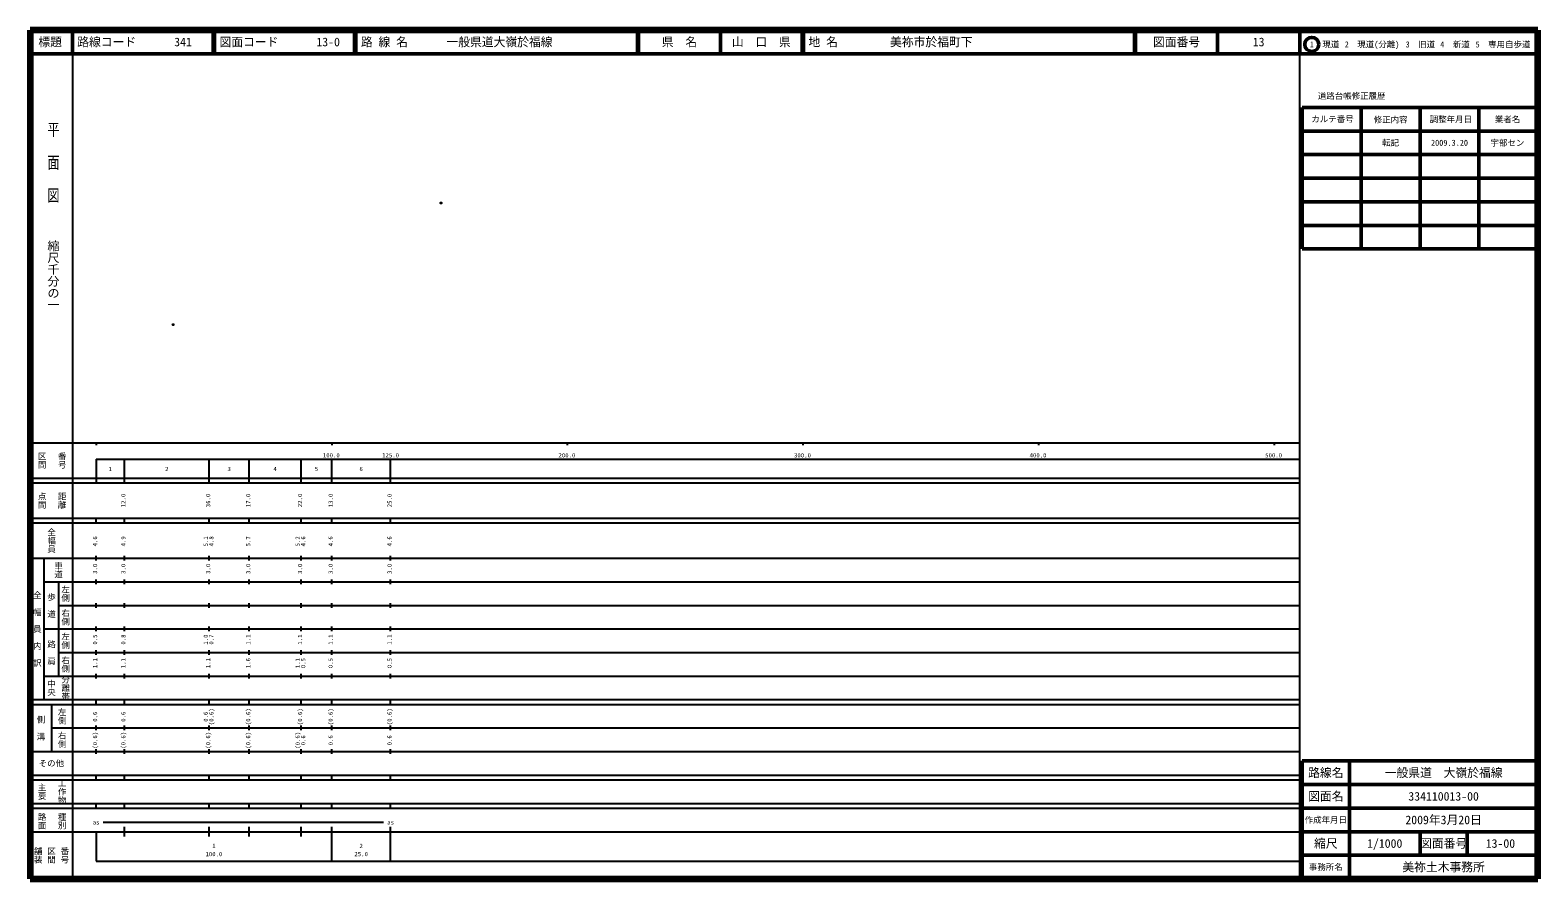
# Model space of a CAD drawing. Units: millimetres on the paper. Extents: x 40 to 680, y 20 to 380.
import ezdxf
from ezdxf.enums import TextEntityAlignment as Align

# ---------------------------------------------------------------- set-up
doc = ezdxf.new("R2010")
doc.units = ezdxf.units.MM
doc.header["$PDMODE"] = 32
doc.header["$PDSIZE"] = 0.5
doc.layers.add('M-OTRS', color=6, linetype='Continuous')
doc.layers.add('M-TTL-TXT', color=7, linetype='Continuous')
for name, color, linetype, lineweight in [('M-TTL', 2, 'Continuous', 140), ('M-TTL-BAND', 7, 'Continuous', 25), ('M-TTL-FRAM', 2, 'Continuous', 50), ('M-TTL-LINE', 7, 'Continuous', 50)]:
    doc.layers.add(name, color=color, linetype=linetype, lineweight=lineweight)
doc.styles.add('@ＭＳ ゴシック', font='')
doc.styles.add('ＭＳ ゴシック', font='')
doc.styles.get('@ＭＳ ゴシック').set_extended_font_data('@MS Gothic')
doc.styles.get('ＭＳ ゴシック').set_extended_font_data('MS Gothic')

msp = doc.modelspace()

# ---------------------------------------------------------------- linework, layer by layer
at = {"layer": 'M-OTRS'}
for p in [(214.419, 306.713), (100.715, 255.057)]:
    msp.add_point(p, dxfattribs=at)
at = {"layer": 'M-TTL'}
for p, q in [((40, 380), (40, 20)), ((680, 380), (40, 380)), ((680, 20), (680, 380)), ((40, 20), (680, 20))]:
    msp.add_line(p, q, dxfattribs=at)
at = {"layer": 'M-TTL-BAND'}
for p, q in [((58, 370), (58, 20)), ((579, 20), (579, 370)), ((40, 205), (579, 205)), ((68, 205), (68, 204)), ((168, 205), (168, 204)), ((268, 205), (268, 204)), ((368, 205), (368, 204)), ((468, 205), (468, 204)), ((568, 205), (568, 204)), ((68, 198), (579, 198)), ((68, 198), (68, 188)), ((80, 188), (80, 198)), ((116, 188), (116, 198)), ((133, 188), (133, 198)), ((155, 188), (155, 198)), ((168, 188), (168, 198)), ((193, 188), (193, 198)), ((40, 190), (579, 190)), ((40, 188), (579, 188)), ((40, 173), (579, 173)), ((68, 171), (68, 173)), ((80, 171), (80, 173)), ((116, 171), (116, 173)), ((133, 171), (133, 173)), ((155, 171), (155, 173)), ((168, 171), (168, 173)), ((193, 171), (193, 173)), ((40, 171), (579, 171)), ((40, 156), (579, 156)), ((46, 96), (46, 156)), ((68, 155), (68, 157)), ((80, 155), (80, 157)), ((116, 155), (116, 157)), ((133, 155), (133, 157)), ((155, 155), (155, 157)), ((168, 155), (168, 157)), ((193, 155), (193, 157)), ((46, 146), (579, 146)), ((52, 146), (52, 106)), ((68, 145), (68, 147)), ((80, 145), (80, 147)), ((116, 145), (116, 147)), ((133, 145), (133, 147)), ((155, 145), (155, 147)), ((168, 145), (168, 147)), ((193, 145), (193, 147)), ((52, 136), (579, 136)), ((68, 135), (68, 137)), ((80, 135), (80, 137)), ((116, 135), (116, 137)), ((133, 135), (133, 137)), ((155, 135), (155, 137)), ((168, 135), (168, 137)), ((193, 135), (193, 137)), ((46, 126), (579, 126)), ((68, 125), (68, 127)), ((80, 125), (80, 127)), ((116, 125), (116, 127)), ((133, 125), (133, 127)), ((155, 125), (155, 127)), ((168, 125), (168, 127)), ((193, 125), (193, 127)), ((52, 116), (579, 116)), ((68, 115), (68, 117)), ((80, 115), (80, 117)), ((116, 115), (116, 117)), ((133, 115), (133, 117)), ((155, 115), (155, 117)), ((168, 115), (168, 117)), ((193, 115), (193, 117)), ((46, 106), (579, 106)), ((68, 105), (68, 107)), ((80, 105), (80, 107)), ((116, 105), (116, 107)), ((133, 105), (133, 107)), ((155, 105), (155, 107)), ((168, 105), (168, 107)), ((193, 105), (193, 107)), ((40, 96), (579, 96)), ((68, 94), (68, 96)), ((80, 94), (80, 96)), ((116, 94), (116, 96)), ((133, 94), (133, 96)), ((155, 94), (155, 96)), ((168, 94), (168, 96)), ((193, 94), (193, 96)), ((40, 94), (579, 94)), ((49, 94), (49, 74)), ((49, 84), (579, 84)), ((68, 83), (68, 85)), ((80, 83), (80, 85)), ((116, 83), (116, 85)), ((133, 83), (133, 85)), ((155, 83), (155, 85)), ((168, 83), (168, 85)), ((193, 83), (193, 85)), ((40, 74), (579, 74)), ((68, 73), (68, 75)), ((80, 73), (80, 75)), ((116, 73), (116, 75)), ((133, 73), (133, 75)), ((155, 73), (155, 75)), ((168, 73), (168, 75)), ((193, 73), (193, 75)), ((40, 64), (579, 64)), ((68, 62), (68, 64)), ((80, 62), (80, 64)), ((116, 62), (116, 64)), ((133, 62), (133, 64)), ((155, 62), (155, 64)), ((168, 62), (168, 64)), ((193, 62), (193, 64)), ((40, 62), (579, 62)), ((40, 52), (579, 52)), ((68, 50), (68, 52)), ((80, 50), (80, 52)), ((116, 50), (116, 52)), ((133, 50), (133, 52)), ((155, 50), (155, 52)), ((168, 50), (168, 52)), ((193, 50), (193, 52)), ((40, 50), (579, 50)), ((40, 40), (579, 40)), ((68, 40), (68, 27.5)), ((71, 44), (190, 44)), ((80, 38), (80, 42)), ((116, 38), (116, 42)), ((133, 38), (133, 42)), ((155, 38), (155, 42)), ((168, 27.5), (168, 42)), ((193, 27.5), (193, 42)), ((68, 27.5), (579, 27.5))]:
    msp.add_line(p, q, dxfattribs=at)
at = {"layer": 'M-TTL-FRAM'}
for p, q in [((580, 347.197), (580, 287.197)), ((580, 347.197), (680, 347.197)), ((580, 287.197), (680, 287.197)), ((680, 70), (580, 70)), ((580, 70), (580, 20))]:
    msp.add_line(p, q, dxfattribs=at)
at = {"layer": 'M-TTL-LINE'}
for p, q in [((58, 380), (58, 370)), ((117.75, 380), (117.75, 370)), ((118.25, 380), (118.25, 370)), ((177.75, 380), (177.75, 370)), ((178.25, 380), (178.25, 370)), ((297.75, 380), (297.75, 370)), ((298.25, 380), (298.25, 370)), ((333, 380), (333, 370)), ((367.75, 380), (367.75, 370)), ((368.25, 380), (368.25, 370)), ((508.747, 380), (508.747, 370)), ((509.247, 380), (509.247, 370)), ((543.997, 380), (543.997, 370)), ((579, 380), (579, 370)), ((40, 370), (680, 370)), ((605, 347.197), (605, 287.197)), ((630, 347.197), (630, 287.197)), ((655, 347.197), (655, 287.197)), ((580, 337.197), (680, 337.197)), ((580, 327.197), (680, 327.197)), ((580, 317.197), (680, 317.197)), ((580, 307.197), (680, 307.197)), ((580, 297.197), (680, 297.197)), ((600, 70), (600, 20)), ((680, 60), (580, 60)), ((680, 50), (580, 50)), ((680, 40), (580, 40)), ((630, 40), (630, 30)), ((650, 40), (650, 30)), ((680, 30), (580, 30))]:
    msp.add_line(p, q, dxfattribs=at)
msp.add_circle((584.031, 373.958), 3, dxfattribs=at)

# ---------------------------------------------------------------- texts
at = {"layer": 'M-TTL-BAND', "style": '@ＭＳ ゴシック', "width": 1.4}
msp.add_text('平  面  図', height=3.666, rotation=270, dxfattribs=at).set_placement((49.777, 306.475), align=Align.MIDDLE_RIGHT)
at = {"layer": 'M-TTL-BAND', "style": '@ＭＳ ゴシック'}
msp.add_text('縮尺千分の一', height=3.666, rotation=270, dxfattribs=at).set_placement((49.777, 261.03), align=Align.MIDDLE_RIGHT)
for s, p in [('区間', (45, 197.5)), ('番号', (53.5, 197.5)), ('点間', (45, 180.5)), ('距離', (53.5, 180.5)), ('全幅員', (49, 163.5)), ('車道', (52, 151)), ('全\u3000幅\u3000員\u3000内\u3000訳', (43, 126)), ('歩\u3000道', (49, 136)), ('左側', (55, 141)), ('右側', (55, 131)), ('左側', (55, 121)), ('路\u3000肩', (49, 116)), ('右側', (55, 111)), ('中央', (49, 101)), ('分離帯', (55, 101)), ('左側', (53.5, 89)), ('側\u3000溝', (44.5, 84)), ('右側', (53.5, 79)), ('主要', (45, 57)), ('工作物', (53.5, 57)), ('路面', (45, 44.5)), ('種別', (53.5, 44.5)), ('舗装', (43.333, 30)), ('区間', (49, 30)), ('番号', (54.667, 30))]:
    msp.add_text(s, height=2.566, rotation=270, dxfattribs=at).set_placement(p, align=Align.MIDDLE_CENTER)
at = {"layer": 'M-TTL-BAND', "style": 'ＭＳ ゴシック'}
for s, p in [('100.0', (167.844, 198.195)), ('125.0', (193, 198.195)), ('200.0', (267.844, 198.195)), ('300.0', (367.844, 198.195)), ('400.0', (467.844, 198.195)), ('500.0', (567.844, 198.195)), ('1', (74, 192.405)), ('2', (98, 192.405)), ('3', (124.5, 192.405)), ('4', (144, 192.405)), ('5', (161.5, 192.405)), ('6', (180.5, 192.405)), ('as', (68, 42.5)), ('as', (193, 42.5)), ('1', (118, 32.523)), ('2', (180.5, 32.523)), ('100.0', (118, 29.033)), ('25.0', (180.5, 29.033))]:
    msp.add_text(s, height=1.833, dxfattribs=at).set_placement(p, align=Align.BOTTOM_CENTER)
for s, p in [('12.0', (81, 180.5)), ('36.0', (117, 180.5)), ('17.0', (134, 180.5)), ('22.0', (156, 180.5)), ('13.0', (169, 180.5)), ('25.0', (194, 180.5)), ('4.6', (69, 163.174)), ('4.9', (81, 163.174)), ('5.1', (116, 163.174)), ('4.8', (118.37, 163.174)), ('5.7', (134, 163.174)), ('5.2', (155, 163.174)), ('4.6', (157.37, 163.174)), ('4.6', (169, 163.174)), ('4.6', (194, 163.174)), ('3.0', (69, 151.5)), ('3.0', (81, 151.5)), ('3.0', (117, 151.5)), ('3.0', (134, 151.5)), ('3.0', (156, 151.5)), ('3.0', (169, 151.5)), ('3.0', (194, 151.5)), ('0.5', (69, 121.5)), ('0.8', (81, 121.5)), ('1.0', (116, 121.5)), ('0.7', (118.37, 121.5)), ('1.1', (134, 121.5)), ('1.1', (156, 121.5)), ('1.1', (169, 121.5)), ('1.1', (194, 121.5)), ('1.1', (69, 111.5)), ('1.1', (81, 111.5)), ('1.1', (117, 111.5)), ('1.6', (134, 111.5)), ('1.1', (155, 111.5)), ('0.5', (157.37, 111.5)), ('0.5', (169, 111.5)), ('0.5', (194, 111.5)), ('0.6', (69, 88.764)), ('0.6', (81, 88.764)), ('0.6', (116, 88.764)), ('(0.6)', (118.37, 88.764)), ('(0.6)', (134, 88.764)), ('(0.6)', (156, 88.764)), ('(0.6)', (169, 88.764)), ('(0.6)', (194, 88.764)), ('(0.6)', (69, 78.764)), ('(0.6)', (81, 78.764)), ('(0.6)', (117, 78.764)), ('(0.6)', (134, 78.764)), ('(0.6)', (155, 78.764)), ('0.6', (157.37, 78.764)), ('0.6', (169, 78.764)), ('0.6', (194, 78.764))]:
    msp.add_text(s, height=1.833, rotation=90, dxfattribs=at).set_placement(p, align=Align.BOTTOM_CENTER)
msp.add_text('その他', height=2.566, dxfattribs=at).set_placement((49, 69), align=Align.MIDDLE_CENTER)
at = {"layer": 'M-TTL-TXT', "style": 'ＭＳ ゴシック'}
for s, height, p in [('標題', 3.666, (48.5, 375)), ('県\u3000名', 3.666, (315.625, 375)), ('山\u3000口\u3000県', 3.666, (350.375, 375)), ('図面番号', 3.666, (526.622, 375)), ('13', 3.666, (561.497, 375)), ('1\u3000現道', 2.566, (589.448, 373.958)), ('2\u3000現道(分離)', 2.566, (609.619, 373.958)), ('3\u3000旧道', 2.566, (630.121, 373.958)), ('4\u3000新道', 2.566, (644.824, 373.958)), ('5\u3000専用自歩道', 2.566, (665.228, 373.958)), ('道路台帳修正履歴', 2.566, (600.968, 352.113)), ('カルテ番号', 2.566, (592.839, 342.277)), ('修正内容', 2.566, (617.509, 342.023)), ('調整年月日', 2.566, (643.089, 342.197)), ('業者名', 2.566, (667.134, 342.197)), ('転記', 2.566, (617.5, 332.245)), ('2009.3.20', 2.566, (642.5, 332.245)), ('宇部セン', 2.566, (667.077, 332.189)), ('路線名', 3.666, (590, 65)), ('路線名', 3.666, (590, 65)), ('一般県道\u3000大嶺於福線', 3.666, (640, 65)), ('図面名', 3.666, (590, 55)), ('図面名', 3.666, (590, 55)), ('334110013-00', 3.666, (640, 55)), ('作成年月日', 2.566, (590, 45)), ('作成年月日', 2.566, (590, 45)), ('2009年3月20日', 3.666, (640, 45)), ('縮尺', 3.666, (590, 35)), ('縮尺', 3.666, (590, 35)), ('1/1000', 3.666, (615, 35)), ('図面番号', 3.666, (640, 35)), ('図面番号', 3.666, (640, 35)), ('13-00', 3.666, (664.125, 35)), ('事務所名', 2.566, (590, 25)), ('事務所名', 2.566, (590, 25)), ('美祢土木事務所', 3.666, (640, 25))]:
    msp.add_text(s, height=height, dxfattribs=at).set_placement(p, align=Align.MIDDLE_CENTER)
for s, p in [('路線コード', (60, 375)), ('341', (101.142, 375)), ('図面コード', (120.38, 375)), ('13-0', (161.521, 375)), ('路 線 名', (180.38, 375)), ('一般県道大嶺於福線', (216.734, 375)), ('地 名', (370.38, 375)), ('美祢市於福町下', (405.024, 375))]:
    msp.add_text(s, height=3.666, dxfattribs=at).set_placement(p, align=Align.MIDDLE_LEFT)

doc.saveas('drawing.dxf')
